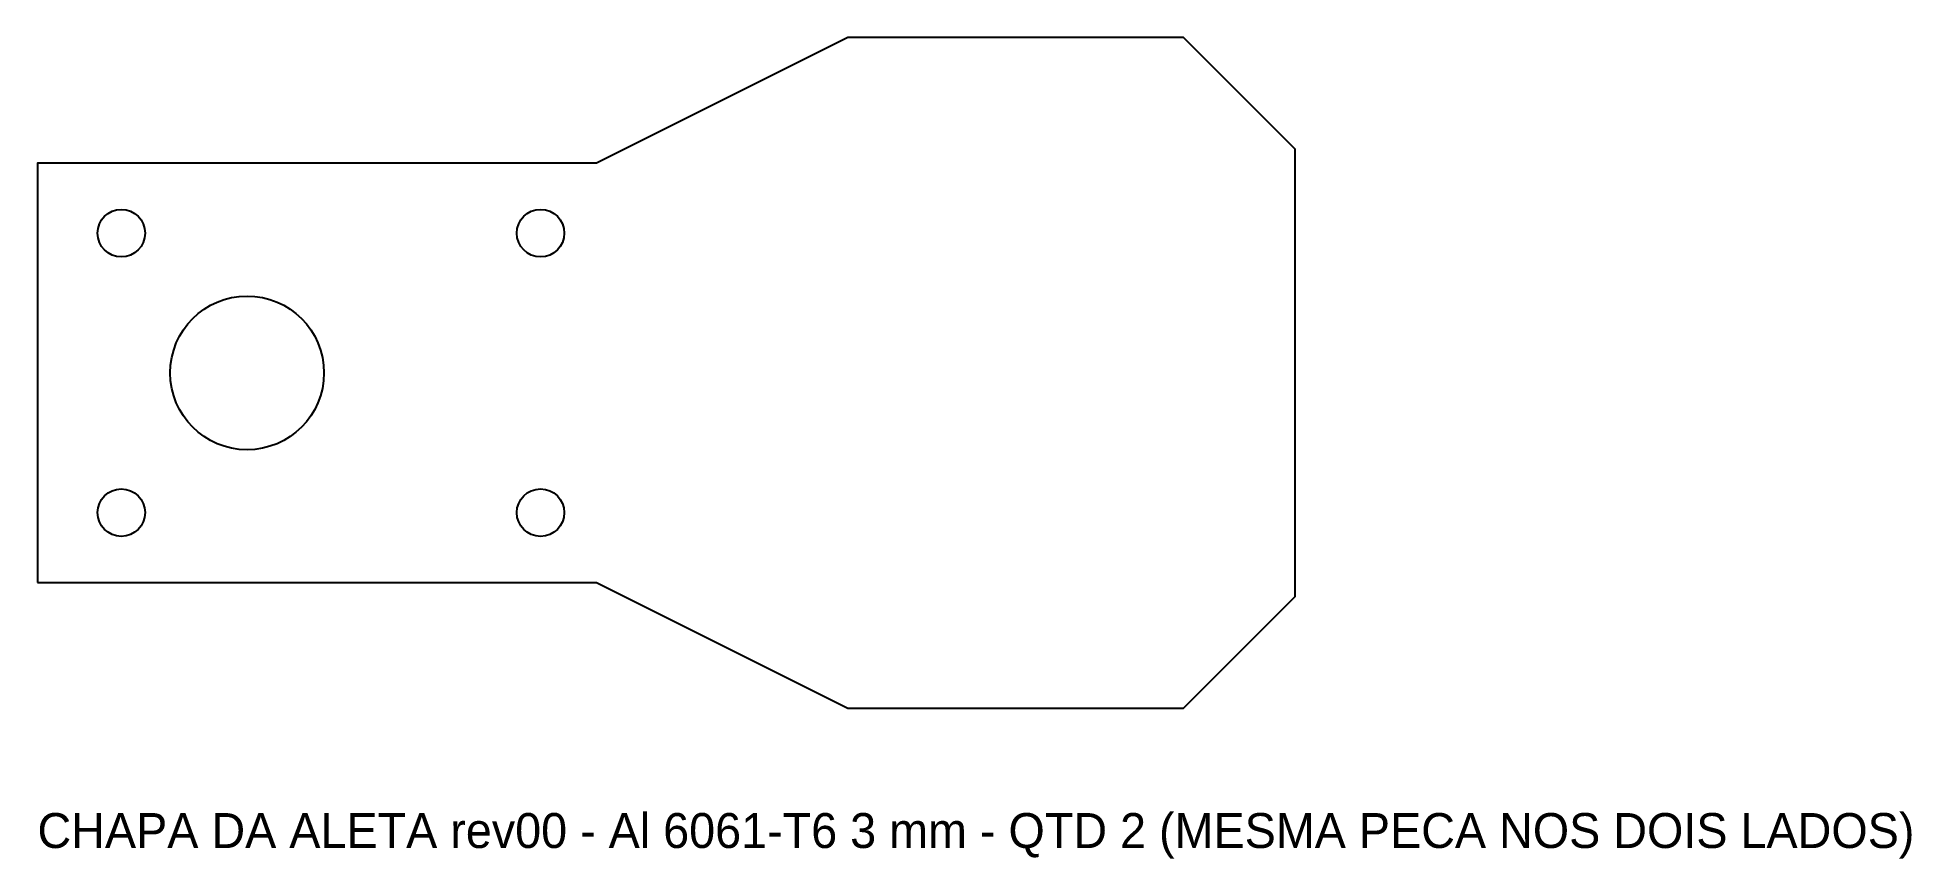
# Model space of a CAD drawing. Header units: millimetres. Extents: x 10 to 144, y -35 to 24.
import ezdxf

# ---------------------------------------------------------------- set-up
doc = ezdxf.new("R2010")
doc.units = ezdxf.units.MM
doc.layers.add('CORTE', color=7, linetype='Continuous')
doc.layers.add('NOTAS', color=3, linetype='Continuous')

msp = doc.modelspace()

# ---------------------------------------------------------------- linework, layer by layer
at = {"layer": 'CORTE'}
msp.add_lwpolyline([(10, -15), (50, -15), (68, -24), (92, -24), (100, -16), (100, 16), (92, 24), (68, 24), (50, 15), (10, 15)], close=True, dxfattribs=at)
for centre, radius in [((16, 10), 1.7), ((46, 10), 1.7), ((25, 0), 5.5), ((16, -10), 1.7), ((46, -10), 1.7)]:
    msp.add_circle(centre, radius, dxfattribs=at)

# ---------------------------------------------------------------- texts
at = {"layer": 'NOTAS'}
msp.add_text('CHAPA DA ALETA rev00 - Al 6061-T6 3 mm - QTD 2 (MESMA PECA NOS DOIS LADOS)', height=2.5, dxfattribs=at).set_placement((10, -34))

doc.saveas('drawing.dxf')
